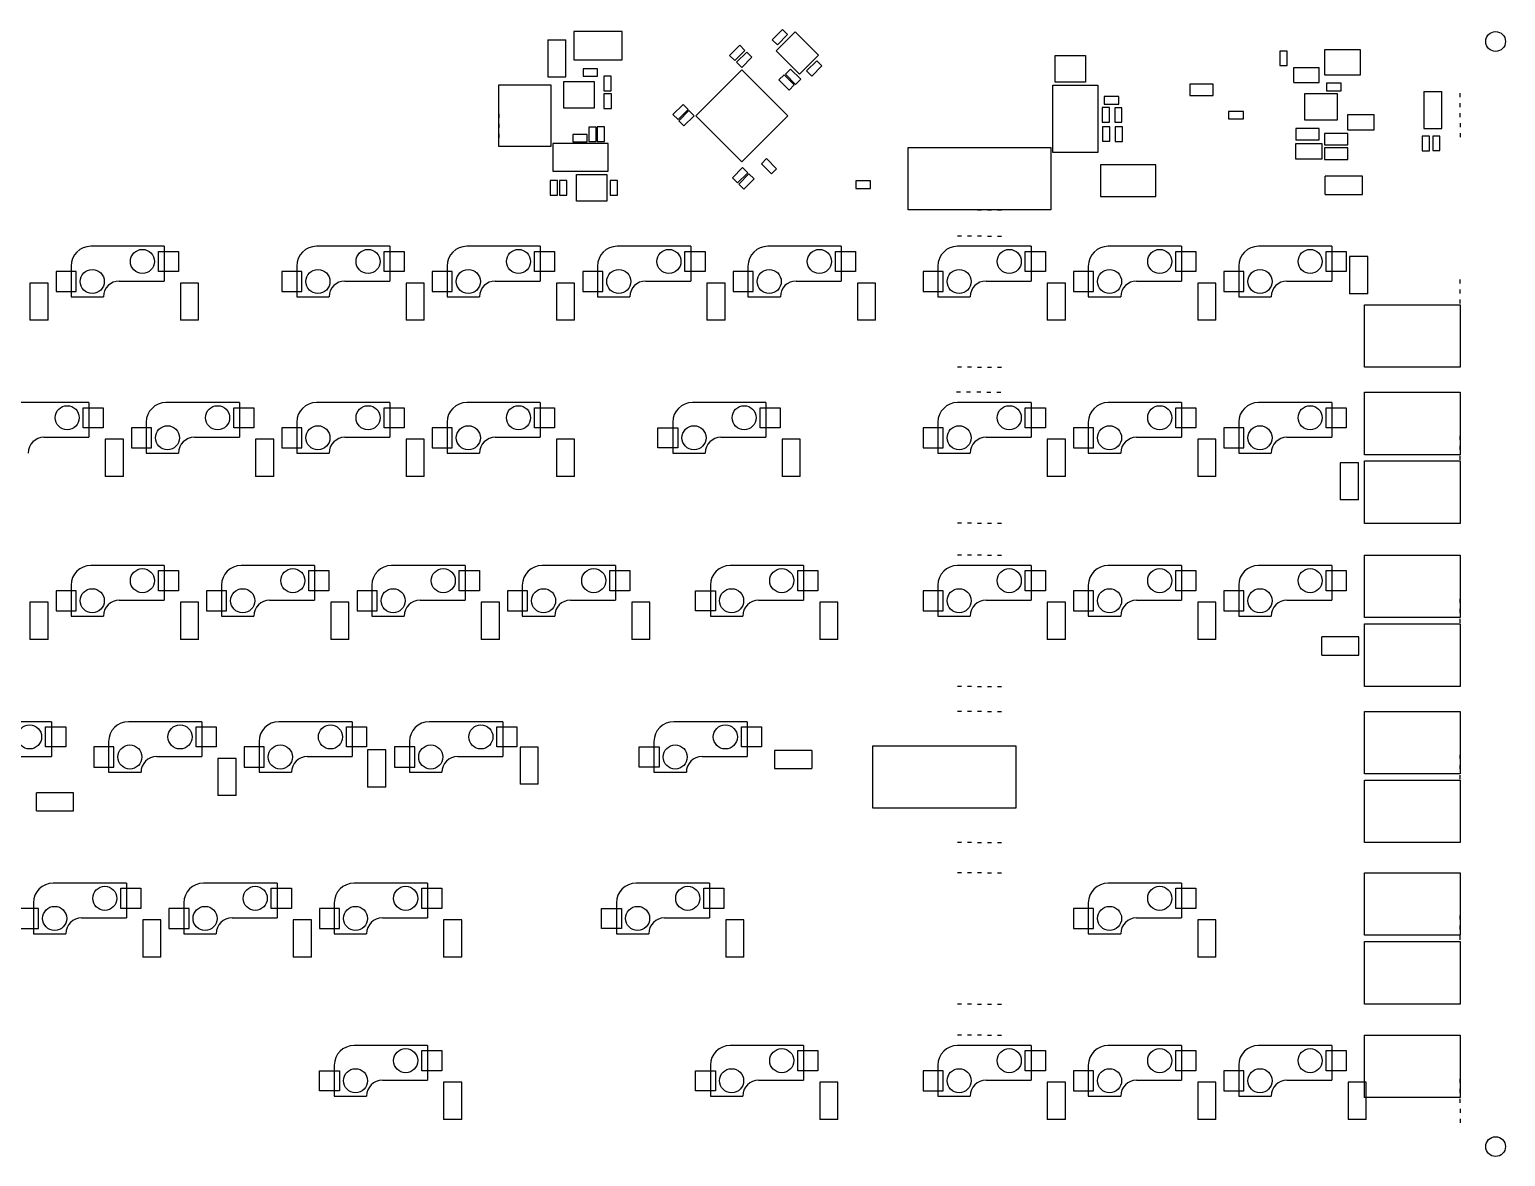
# Model space of a CAD drawing. Extents: x -27 to 356, y -108 to 34.
# Drawn here: x 169.2 to 356.1, y -108.2 to 34.4 of the extents above; entities that cross this region are included whole.
import ezdxf

# ---------------------------------------------------------------- set-up
doc = ezdxf.new("R2010")
doc.units = 0
doc.layers.add('BLACK', color=7, linetype='CONTINUOUS')

msp = doc.modelspace()

# ---------------------------------------------------------------- linework, layer by layer
at = {"layer": 'BLACK', "linetype": 'CONTINUOUS'}
for p, q in [((238.15, 34.175), (238.15, 30.625)), ((244.25, 34.175), (238.15, 34.175)), ((244.25, 30.625), (244.25, 34.175)), ((264.568, 34.4414), (263.281, 33.1544)), ((263.767, 31.7497), (266.171, 34.1539)), ((263.932, 32.5039), (265.219, 33.7908)), ((265.219, 33.7908), (264.568, 34.4414)), ((266.171, 34.1539), (269.141, 31.184)), ((234.85, 33.15), (234.85, 28.45)), ((234.85, 33.15), (237.15, 33.15)), ((237.15, 28.45), (237.15, 33.15)), ((259.153, 32.4443), (257.866, 31.1573)), ((258.517, 30.5068), (259.804, 31.7937)), ((259.804, 31.7937), (259.153, 32.4443)), ((263.281, 33.1544), (263.932, 32.5039)), ((337.76, 31.86), (333.2, 31.86)), ((333.2, 31.86), (333.2, 28.7)), ((337.76, 28.7), (337.76, 31.86)), ((238.15, 30.625), (244.25, 30.625)), ((257.866, 31.1573), (258.517, 30.5068)), ((260.04, 31.5838), (258.753, 30.2969)), ((258.753, 30.2969), (259.404, 29.6464)), ((259.404, 29.6464), (260.691, 30.9333)), ((260.691, 30.9333), (260.04, 31.5838)), ((266.737, 28.7799), (263.767, 31.7497)), ((269.141, 31.184), (266.737, 28.7799)), ((268.908, 30.4808), (267.621, 29.1939)), ((269.558, 29.8303), (268.908, 30.4808)), ((299.11, 31.16), (302.95, 31.16)), ((299.11, 27.76), (299.11, 31.16)), ((302.95, 31.16), (302.95, 27.76)), ((327.54, 31.71), (327.54, 29.89)), ((328.46, 31.71), (327.54, 31.71)), ((328.46, 29.89), (328.46, 31.71)), ((234.85, 28.45), (237.15, 28.45)), ((241.155, 29.4519), (239.335, 29.4519)), ((239.335, 29.4519), (239.335, 28.5319)), ((239.335, 28.5319), (241.155, 28.5319)), ((241.155, 28.5319), (241.155, 29.4519)), ((241.93, 28.53), (241.93, 26.67)), ((242.87, 28.53), (241.93, 28.53)), ((242.87, 26.67), (242.87, 28.53)), ((253.596, 23.525), (259.422, 29.3516)), ((259.422, 29.3516), (265.249, 23.525)), ((264.773, 28.7157), (264.122, 28.0651)), ((264.122, 28.0651), (265.409, 26.7782)), ((266.06, 27.4287), (264.773, 28.7157)), ((265.59, 29.4316), (264.94, 28.7811)), ((264.94, 28.7811), (266.227, 27.4942)), ((266.877, 28.1447), (265.59, 29.4316)), ((266.227, 27.4942), (266.877, 28.1447)), ((267.621, 29.1939), (268.271, 28.5433)), ((268.271, 28.5433), (269.558, 29.8303)), ((327.54, 29.89), (328.46, 29.89)), ((329.33, 29.63), (332.53, 29.63)), ((329.33, 27.73), (329.33, 29.63)), ((332.53, 27.73), (332.53, 29.63)), ((333.2, 28.7), (337.76, 28.7)), ((228.668, 27.425), (235.228, 27.425)), ((228.668, 19.625), (228.668, 27.425)), ((228.668, 25.811), (228.668, 26.319)), ((235.228, 27.425), (235.228, 19.625)), ((236.88, 24.4679), (236.88, 27.8679)), ((236.88, 27.8679), (240.72, 27.8679)), ((240.72, 27.8679), (240.72, 24.4679)), ((241.93, 26.67), (242.87, 26.67)), ((242.9, 26.2821), (241.96, 26.2821)), ((241.96, 26.2821), (241.96, 24.4221)), ((242.9, 24.4221), (242.9, 26.2821)), ((265.409, 26.7782), (266.06, 27.4287)), ((298.82, 27.39), (304.52, 27.39)), ((298.82, 18.89), (298.82, 27.39)), ((302.95, 27.76), (299.11, 27.76)), ((304.52, 27.39), (304.52, 18.89)), ((319.105, 27.53), (316.145, 27.53)), ((316.145, 27.53), (316.145, 26.07)), ((319.105, 26.07), (319.105, 27.53)), ((329.33, 27.73), (332.53, 27.73)), ((330.7, 22.95), (330.7, 26.35)), ((330.7, 26.35), (334.8, 26.35)), ((333.46, 27.63), (333.46, 26.69)), ((335.32, 27.63), (333.46, 27.63)), ((333.46, 26.69), (335.32, 26.69)), ((334.8, 26.35), (334.8, 22.95)), ((335.32, 26.69), (335.32, 27.63)), ((345.78, 26.6), (345.78, 21.9)), ((345.78, 26.6), (348.08, 26.6)), ((348.08, 21.9), (348.08, 26.6)), ((350.4, 25.886), (350.4, 26.394)), ((228.668, 24.541), (228.668, 25.049)), ((240.72, 24.4679), (236.88, 24.4679)), ((241.96, 24.4221), (242.9, 24.4221)), ((251.986, 24.9687), (250.699, 23.6818)), ((251.349, 23.0313), (252.636, 24.3182)), ((252.636, 24.3182), (251.986, 24.9687)), ((305.99, 24.56), (305.05, 24.56)), ((305.05, 24.56), (305.05, 22.7)), ((305.3, 25.95), (305.3, 25.01)), ((307.16, 25.95), (305.3, 25.95)), ((305.3, 25.01), (307.16, 25.01)), ((305.99, 22.7), (305.99, 24.56)), ((306.64, 24.53), (306.64, 22.71)), ((307.56, 24.53), (306.64, 24.53)), ((307.16, 25.01), (307.16, 25.95)), ((307.56, 22.71), (307.56, 24.53)), ((316.145, 26.07), (319.105, 26.07)), ((350.4, 24.616), (350.4, 25.124)), ((228.668, 23.779), (228.668, 23.271)), ((228.668, 22.509), (228.668, 22.001)), ((250.699, 23.6818), (251.349, 23.0313)), ((252.718, 24.1687), (251.431, 22.8818)), ((251.431, 22.8818), (252.082, 22.2313)), ((252.082, 22.2313), (253.369, 23.5182)), ((253.369, 23.5182), (252.718, 24.1687)), ((259.422, 17.6984), (253.596, 23.525)), ((265.249, 23.525), (259.422, 17.6984)), ((305.05, 22.7), (305.99, 22.7)), ((306.64, 22.71), (307.56, 22.71)), ((322.93, 24.07), (321.07, 24.07)), ((321.07, 24.07), (321.07, 23.13)), ((321.07, 23.13), (322.93, 23.13)), ((322.93, 23.13), (322.93, 24.07)), ((334.8, 22.95), (330.7, 22.95)), ((336.13, 23.66), (336.13, 21.76)), ((339.49, 23.66), (336.13, 23.66)), ((339.49, 21.76), (339.49, 23.66)), ((350.4, 23.346), (350.4, 23.854)), ((350.4, 22.584), (350.4, 22.076)), ((228.668, 21.239), (228.668, 20.731)), ((239.843, 21.157), (238.022, 21.157)), ((238.022, 21.157), (238.022, 20.237)), ((239.843, 20.237), (239.843, 21.157)), ((240.042, 22.087), (240.042, 20.267)), ((240.962, 22.087), (240.042, 22.087)), ((240.962, 20.267), (240.962, 22.087)), ((242.052, 22.107), (241.112, 22.107)), ((241.112, 22.107), (241.112, 20.247)), ((242.052, 20.247), (242.052, 22.107)), ((306.03, 22.14), (305.11, 22.14)), ((305.11, 22.14), (305.11, 20.32)), ((306.03, 20.32), (306.03, 22.14)), ((306.68, 22.13), (306.68, 20.27)), ((307.62, 22.13), (306.68, 22.13)), ((307.62, 20.27), (307.62, 22.13)), ((329.582, 21.9205), (329.582, 20.4605)), ((332.542, 21.9205), (329.582, 21.9205)), ((332.542, 20.4605), (332.542, 21.9205)), ((333.2, 21.29), (333.2, 19.83)), ((336.16, 21.29), (333.2, 21.29)), ((336.13, 21.76), (339.49, 21.76)), ((336.16, 19.83), (336.16, 21.29)), ((346.5, 20.96), (345.56, 20.96)), ((345.56, 20.96), (345.56, 19.1)), ((345.78, 21.9), (348.08, 21.9)), ((346.5, 19.1), (346.5, 20.96)), ((347.83, 20.93), (346.91, 20.93)), ((346.91, 20.93), (346.91, 19.11)), ((347.83, 19.11), (347.83, 20.93)), ((350.4, 21.314), (350.4, 20.806)), ((235.228, 19.625), (228.668, 19.625)), ((242.482, 19.997), (235.482, 19.997)), ((235.482, 19.997), (235.482, 16.497)), ((238.022, 20.237), (239.843, 20.237)), ((240.042, 20.267), (240.962, 20.267)), ((241.112, 20.247), (242.052, 20.247)), ((242.482, 16.497), (242.482, 19.997)), ((280.471, 11.625), (280.471, 19.525)), ((280.471, 19.525), (298.571, 19.525)), ((298.571, 19.525), (298.571, 11.625)), ((304.52, 18.89), (298.82, 18.89)), ((305.11, 20.32), (306.03, 20.32)), ((306.68, 20.27), (307.62, 20.27)), ((332.905, 19.95), (329.545, 19.95)), ((329.545, 19.95), (329.545, 18.05)), ((329.582, 20.4605), (332.542, 20.4605)), ((332.905, 18.05), (332.905, 19.95)), ((333.19, 19.46), (333.19, 18)), ((336.15, 19.46), (333.19, 19.46)), ((333.2, 19.83), (336.16, 19.83)), ((336.15, 18), (336.15, 19.46)), ((345.56, 19.1), (346.5, 19.1)), ((346.91, 19.11), (347.83, 19.11)), ((259.518, 16.9687), (258.231, 15.6818)), ((260.169, 16.3182), (259.518, 16.9687)), ((262.542, 18.1081), (261.892, 17.4576)), ((261.892, 17.4576), (263.179, 16.1707)), ((263.829, 16.8212), (262.542, 18.1081)), ((304.83, 17.32), (304.83, 13.32)), ((311.83, 17.32), (304.83, 17.32)), ((311.83, 13.32), (311.83, 17.32)), ((329.545, 18.05), (332.905, 18.05)), ((333.19, 18), (336.15, 18)), ((235.14, 15.31), (235.14, 13.49)), ((236.06, 15.31), (235.14, 15.31)), ((235.482, 16.497), (242.482, 16.497)), ((236.06, 13.49), (236.06, 15.31)), ((236.34, 15.31), (236.34, 13.49)), ((237.26, 15.31), (236.34, 15.31)), ((237.26, 13.49), (237.26, 15.31)), ((238.48, 16.1), (242.32, 16.1)), ((238.48, 12.7), (238.48, 16.1)), ((242.32, 16.1), (242.32, 12.7)), ((242.74, 15.31), (242.74, 13.49)), ((243.66, 15.31), (242.74, 15.31)), ((243.66, 13.49), (243.66, 15.31)), ((258.231, 15.6818), (258.882, 15.0313)), ((258.882, 15.0313), (260.169, 16.3182)), ((260.318, 16.1687), (259.031, 14.8818)), ((259.682, 14.2313), (260.969, 15.5182)), ((260.969, 15.5182), (260.318, 16.1687)), ((263.179, 16.1707), (263.829, 16.8212)), ((275.73, 15.27), (273.87, 15.27)), ((273.87, 15.27), (273.87, 14.33)), ((275.73, 14.33), (275.73, 15.27)), ((338.01, 15.86), (333.31, 15.86)), ((333.31, 13.56), (333.31, 15.86)), ((338.01, 13.56), (338.01, 15.86)), ((235.14, 13.49), (236.06, 13.49)), ((236.34, 13.49), (237.26, 13.49)), ((242.74, 13.49), (243.66, 13.49)), ((259.031, 14.8818), (259.682, 14.2313)), ((273.87, 14.33), (275.73, 14.33)), ((304.83, 13.32), (311.83, 13.32)), ((333.31, 13.56), (338.01, 13.56)), ((242.32, 12.7), (238.48, 12.7)), ((298.571, 11.625), (280.471, 11.625)), ((287.235, 11.625), (286.727, 11.625)), ((288.505, 11.625), (287.997, 11.625)), ((289.267, 11.625), (289.775, 11.625)), ((290.537, 11.625), (291.045, 11.625)), ((291.807, 11.625), (292.315, 11.625)), ((287.235, 8.3), (286.727, 8.3)), ((288.505, 8.3), (287.997, 8.3)), ((289.775, 8.3), (289.267, 8.3)), ((290.537, 8.3), (291.045, 8.3)), ((291.807, 8.3), (292.315, 8.3)), ((186.275, 7), (176.975, 7)), ((185.547, 3.81), (185.547, 6.35)), ((185.547, 6.35), (188.087, 6.35)), ((186.275, 7), (186.275, 2.6)), ((188.087, 6.35), (188.087, 3.81)), ((214.85, 7), (205.55, 7)), ((214.122, 6.35), (216.662, 6.35)), ((214.122, 3.81), (214.122, 6.35)), ((214.85, 7), (214.85, 2.6)), ((216.662, 6.35), (216.662, 3.81)), ((233.9, 7), (224.6, 7)), ((233.172, 6.35), (235.712, 6.35)), ((233.172, 3.81), (233.172, 6.35)), ((233.9, 7), (233.9, 2.6)), ((235.712, 6.35), (235.712, 3.81)), ((252.95, 7), (243.65, 7)), ((252.222, 3.81), (252.222, 6.35)), ((252.222, 6.35), (254.762, 6.35)), ((252.95, 7), (252.95, 2.6)), ((254.762, 6.35), (254.762, 3.81)), ((272, 7), (262.7, 7)), ((271.272, 6.35), (273.812, 6.35)), ((271.272, 3.81), (271.272, 6.35)), ((272, 7), (272, 2.6)), ((273.812, 6.35), (273.812, 3.81)), ((296.05, 7), (286.75, 7)), ((295.322, 6.35), (297.862, 6.35)), ((295.322, 3.81), (295.322, 6.35)), ((296.05, 7), (296.05, 2.6)), ((297.862, 6.35), (297.862, 3.81)), ((315.1, 7), (305.8, 7)), ((314.372, 3.81), (314.372, 6.35)), ((314.372, 6.35), (316.912, 6.35)), ((315.1, 7), (315.1, 2.6)), ((316.912, 6.35), (316.912, 3.81)), ((334.15, 7), (324.85, 7)), ((333.422, 3.81), (333.422, 6.35)), ((333.422, 6.35), (335.962, 6.35)), ((334.15, 7), (334.15, 2.6)), ((335.962, 6.35), (335.962, 3.81)), ((336.378, 5.694), (336.378, 0.994)), ((338.678, 5.694), (336.378, 5.694)), ((338.678, 0.994), (338.678, 5.694)), ((175.133, 3.81), (172.593, 3.81)), ((172.593, 3.81), (172.593, 1.27)), ((174.475, 4.5), (174.475, 0.6)), ((175.133, 1.27), (175.133, 3.81)), ((188.087, 3.81), (185.547, 3.81)), ((201.168, 3.81), (201.168, 1.27)), ((203.708, 3.81), (201.168, 3.81)), ((203.05, 4.5), (203.05, 0.6)), ((203.708, 1.27), (203.708, 3.81)), ((216.662, 3.81), (214.122, 3.81)), ((220.218, 3.81), (220.218, 1.27)), ((222.758, 3.81), (220.218, 3.81)), ((222.1, 4.5), (222.1, 0.6)), ((222.758, 1.27), (222.758, 3.81)), ((235.712, 3.81), (233.172, 3.81)), ((239.268, 3.81), (239.268, 1.27)), ((241.808, 3.81), (239.268, 3.81)), ((241.15, 4.5), (241.15, 0.6)), ((241.808, 1.27), (241.808, 3.81)), ((254.762, 3.81), (252.222, 3.81)), ((258.318, 3.81), (258.318, 1.27)), ((260.858, 3.81), (258.318, 3.81)), ((260.2, 4.5), (260.2, 0.6)), ((260.858, 1.27), (260.858, 3.81)), ((273.812, 3.81), (271.272, 3.81)), ((284.908, 3.81), (282.368, 3.81)), ((282.368, 3.81), (282.368, 1.27)), ((284.25, 4.5), (284.25, 0.6)), ((284.908, 1.27), (284.908, 3.81)), ((297.862, 3.81), (295.322, 3.81)), ((301.418, 3.81), (301.418, 1.27)), ((303.958, 3.81), (301.418, 3.81)), ((303.3, 4.5), (303.3, 0.6)), ((303.958, 1.27), (303.958, 3.81)), ((316.912, 3.81), (314.372, 3.81)), ((320.468, 3.81), (320.468, 1.27)), ((323.008, 3.81), (320.468, 3.81)), ((322.35, 4.5), (322.35, 0.6)), ((323.008, 1.27), (323.008, 3.81)), ((335.962, 3.81), (333.422, 3.81)), ((171.575, 2.35), (169.275, 2.35)), ((169.275, 2.35), (169.275, -2.35)), ((171.575, -2.35), (171.575, 2.35)), ((180.575, 2.6), (186.275, 2.6)), ((190.625, 2.35), (188.325, 2.35)), ((188.325, 2.35), (188.325, -2.35)), ((190.625, -2.35), (190.625, 2.35)), ((209.15, 2.6), (214.85, 2.6)), ((216.9, 2.35), (216.9, -2.35)), ((219.2, 2.35), (216.9, 2.35)), ((219.2, -2.35), (219.2, 2.35)), ((228.2, 2.6), (233.9, 2.6)), ((235.95, 2.35), (235.95, -2.35)), ((238.25, 2.35), (235.95, 2.35)), ((238.25, -2.35), (238.25, 2.35)), ((247.25, 2.6), (252.95, 2.6)), ((257.3, 2.35), (255, 2.35)), ((255, 2.35), (255, -2.35)), ((257.3, -2.35), (257.3, 2.35)), ((266.3, 2.6), (272, 2.6)), ((274.05, 2.35), (274.05, -2.35)), ((276.35, 2.35), (274.05, 2.35)), ((276.35, -2.35), (276.35, 2.35)), ((290.35, 2.6), (296.05, 2.6)), ((298.1, 2.35), (298.1, -2.35)), ((300.4, 2.35), (298.1, 2.35)), ((300.4, -2.35), (300.4, 2.35)), ((309.4, 2.6), (315.1, 2.6)), ((319.45, 2.35), (317.15, 2.35)), ((317.15, 2.35), (317.15, -2.35)), ((319.45, -2.35), (319.45, 2.35)), ((328.45, 2.6), (334.15, 2.6)), ((350.375, 2.286), (350.375, 2.794)), ((172.593, 1.27), (175.133, 1.27)), ((174.475, 0.6), (178.575, 0.6)), ((201.168, 1.27), (203.708, 1.27)), ((203.05, 0.6), (207.15, 0.6)), ((220.218, 1.27), (222.758, 1.27)), ((222.1, 0.6), (226.2, 0.6)), ((239.268, 1.27), (241.808, 1.27)), ((241.15, 0.6), (245.25, 0.6)), ((258.318, 1.27), (260.858, 1.27)), ((260.2, 0.6), (264.3, 0.6)), ((282.368, 1.27), (284.908, 1.27)), ((284.25, 0.6), (288.35, 0.6)), ((301.418, 1.27), (303.958, 1.27)), ((303.3, 0.6), (307.4, 0.6)), ((320.468, 1.27), (323.008, 1.27)), ((322.35, 0.6), (326.45, 0.6)), ((338.678, 0.994), (336.378, 0.994)), ((350.375, 1.016), (350.375, 1.524)), ((350.375, -0.254), (350.375, 0.254)), ((338.275, -8.3), (338.275, -0.4)), ((338.275, -0.4), (350.375, -0.4)), ((350.375, -0.4), (350.375, -8.3)), ((350.375, -1.016), (350.375, -1.524)), ((171.575, -2.35), (169.275, -2.35)), ((190.625, -2.35), (188.325, -2.35)), ((219.2, -2.35), (216.9, -2.35)), ((238.25, -2.35), (235.95, -2.35)), ((257.3, -2.35), (255, -2.35)), ((276.35, -2.35), (274.05, -2.35)), ((300.4, -2.35), (298.1, -2.35)), ((319.45, -2.35), (317.15, -2.35)), ((350.375, -2.286), (350.375, -2.794)), ((287.227, -8.3), (286.719, -8.3)), ((288.497, -8.3), (287.989, -8.3)), ((289.259, -8.3), (289.767, -8.3)), ((290.529, -8.3), (291.037, -8.3)), ((291.799, -8.3), (292.307, -8.3)), ((350.375, -8.3), (338.275, -8.3)), ((176.75, -12.785), (167.45, -12.785)), ((176.75, -12.785), (176.75, -17.185)), ((195.8, -12.785), (186.5, -12.785)), ((195.8, -12.785), (195.8, -17.185)), ((214.85, -12.785), (205.55, -12.785)), ((214.85, -12.785), (214.85, -17.185)), ((233.9, -12.785), (224.6, -12.785)), ((233.9, -12.785), (233.9, -17.185)), ((262.475, -12.785), (253.175, -12.785)), ((262.475, -12.785), (262.475, -17.185)), ((287.128, -11.485), (286.62, -11.485)), ((296.05, -12.785), (286.75, -12.785)), ((288.398, -11.485), (287.89, -11.485)), ((289.668, -11.485), (289.16, -11.485)), ((290.43, -11.485), (290.938, -11.485)), ((291.7, -11.485), (292.208, -11.485)), ((296.05, -12.785), (296.05, -17.185)), ((315.1, -12.785), (305.8, -12.785)), ((315.1, -12.785), (315.1, -17.185)), ((334.15, -12.785), (324.85, -12.785)), ((334.15, -12.785), (334.15, -17.185)), ((338.275, -11.485), (350.375, -11.485)), ((338.275, -19.385), (338.275, -11.485)), ((350.375, -11.485), (350.375, -19.385)), ((176.022, -15.975), (176.022, -13.435)), ((176.022, -13.435), (178.562, -13.435)), ((178.562, -13.435), (178.562, -15.975)), ((195.072, -15.975), (195.072, -13.435)), ((195.072, -13.435), (197.612, -13.435)), ((197.612, -13.435), (197.612, -15.975)), ((214.122, -15.975), (214.122, -13.435)), ((214.122, -13.435), (216.662, -13.435)), ((216.662, -13.435), (216.662, -15.975)), ((233.172, -13.435), (235.712, -13.435)), ((233.172, -15.975), (233.172, -13.435)), ((235.712, -13.435), (235.712, -15.975)), ((261.747, -15.975), (261.747, -13.435)), ((261.747, -13.435), (264.287, -13.435)), ((264.287, -13.435), (264.287, -15.975)), ((295.322, -15.975), (295.322, -13.435)), ((295.322, -13.435), (297.862, -13.435)), ((297.862, -13.435), (297.862, -15.975)), ((314.372, -13.435), (316.912, -13.435)), ((314.372, -15.975), (314.372, -13.435)), ((316.912, -13.435), (316.912, -15.975)), ((333.422, -13.435), (335.962, -13.435)), ((333.422, -15.975), (333.422, -13.435)), ((335.962, -13.435), (335.962, -15.975)), ((178.562, -15.975), (176.022, -15.975)), ((184.658, -15.975), (182.118, -15.975)), ((182.118, -15.975), (182.118, -18.515)), ((184, -15.285), (184, -19.185)), ((184.658, -18.515), (184.658, -15.975)), ((197.612, -15.975), (195.072, -15.975)), ((201.168, -15.975), (201.168, -18.515)), ((203.708, -15.975), (201.168, -15.975)), ((203.05, -15.285), (203.05, -19.185)), ((203.708, -18.515), (203.708, -15.975)), ((216.662, -15.975), (214.122, -15.975)), ((220.218, -15.975), (220.218, -18.515)), ((222.758, -15.975), (220.218, -15.975)), ((222.1, -15.285), (222.1, -19.185)), ((222.758, -18.515), (222.758, -15.975)), ((235.712, -15.975), (233.172, -15.975)), ((248.793, -15.975), (251.333, -15.975)), ((248.793, -18.515), (248.793, -15.975)), ((250.675, -15.285), (250.675, -19.185)), ((251.333, -15.975), (251.333, -18.515)), ((264.287, -15.975), (261.747, -15.975)), ((282.368, -15.975), (282.368, -18.515)), ((284.908, -15.975), (282.368, -15.975)), ((284.25, -15.285), (284.25, -19.185)), ((284.908, -18.515), (284.908, -15.975)), ((297.862, -15.975), (295.322, -15.975)), ((301.418, -15.975), (301.418, -18.515)), ((303.958, -15.975), (301.418, -15.975)), ((303.3, -15.285), (303.3, -19.185)), ((303.958, -18.515), (303.958, -15.975)), ((316.912, -15.975), (314.372, -15.975)), ((323.008, -15.975), (320.468, -15.975)), ((320.468, -15.975), (320.468, -18.515)), ((322.35, -15.285), (322.35, -19.185)), ((323.008, -18.515), (323.008, -15.975)), ((335.962, -15.975), (333.422, -15.975)), ((171.05, -17.185), (176.75, -17.185)), ((181.1, -17.435), (178.8, -17.435)), ((178.8, -17.435), (178.8, -22.135)), ((181.1, -22.135), (181.1, -17.435)), ((182.118, -18.515), (184.658, -18.515)), ((190.1, -17.185), (195.8, -17.185)), ((200.15, -17.435), (197.85, -17.435)), ((197.85, -17.435), (197.85, -22.135)), ((200.15, -22.135), (200.15, -17.435)), ((201.168, -18.515), (203.708, -18.515)), ((209.15, -17.185), (214.85, -17.185)), ((216.9, -17.435), (216.9, -22.135)), ((219.2, -17.435), (216.9, -17.435)), ((219.2, -22.135), (219.2, -17.435)), ((220.218, -18.515), (222.758, -18.515)), ((228.2, -17.185), (233.9, -17.185)), ((238.25, -17.435), (235.95, -17.435)), ((235.95, -17.435), (235.95, -22.135)), ((238.25, -22.135), (238.25, -17.435)), ((251.333, -18.515), (248.793, -18.515)), ((256.775, -17.185), (262.475, -17.185)), ((264.525, -17.435), (264.525, -22.135)), ((266.825, -17.435), (264.525, -17.435)), ((266.825, -22.135), (266.825, -17.435)), ((282.368, -18.515), (284.908, -18.515)), ((290.35, -17.185), (296.05, -17.185)), ((298.1, -17.435), (298.1, -22.135)), ((300.4, -17.435), (298.1, -17.435)), ((300.4, -22.135), (300.4, -17.435)), ((301.418, -18.515), (303.958, -18.515)), ((309.4, -17.185), (315.1, -17.185)), ((317.15, -17.435), (317.15, -22.135)), ((319.45, -17.435), (317.15, -17.435)), ((319.45, -22.135), (319.45, -17.435)), ((320.468, -18.515), (323.008, -18.515)), ((328.45, -17.185), (334.15, -17.185)), ((350.375, -17.499), (350.375, -16.991)), ((350.375, -18.769), (350.375, -18.261)), ((184, -19.185), (188.1, -19.185)), ((203.05, -19.185), (207.15, -19.185)), ((222.1, -19.185), (226.2, -19.185)), ((250.675, -19.185), (254.775, -19.185)), ((284.25, -19.185), (288.35, -19.185)), ((303.3, -19.185), (307.4, -19.185)), ((322.35, -19.185), (326.45, -19.185)), ((337.5, -20.4225), (335.2, -20.4225)), ((335.2, -20.4225), (335.2, -25.1225)), ((337.5, -25.1225), (337.5, -20.4225)), ((350.375, -19.385), (338.275, -19.385)), ((338.275, -28.085), (338.275, -20.185)), ((338.275, -20.185), (350.375, -20.185)), ((350.375, -20.039), (350.375, -19.531)), ((350.375, -20.185), (350.375, -28.085)), ((181.1, -22.135), (178.8, -22.135)), ((200.15, -22.135), (197.85, -22.135)), ((219.2, -22.135), (216.9, -22.135)), ((238.25, -22.135), (235.95, -22.135)), ((266.825, -22.135), (264.525, -22.135)), ((300.4, -22.135), (298.1, -22.135)), ((319.45, -22.135), (317.15, -22.135)), ((350.375, -20.801), (350.375, -21.309)), ((350.375, -22.071), (350.375, -22.579)), ((337.5, -25.1225), (335.2, -25.1225)), ((287.235, -28.0353), (286.727, -28.0353)), ((288.505, -28.0353), (287.997, -28.0353)), ((289.267, -28.0353), (289.775, -28.0353)), ((290.537, -28.0353), (291.045, -28.0353)), ((291.807, -28.0353), (292.315, -28.0353)), ((350.375, -28.085), (338.275, -28.085)), ((186.275, -33.4133), (176.975, -33.4133)), ((186.275, -33.4133), (186.275, -37.8133)), ((205.325, -33.4133), (196.025, -33.4133)), ((205.325, -33.4133), (205.325, -37.8133)), ((224.375, -33.4133), (215.075, -33.4133)), ((224.375, -33.4133), (224.375, -37.8133)), ((243.425, -33.4133), (234.125, -33.4133)), ((243.425, -33.4133), (243.425, -37.8133)), ((267.238, -33.4133), (257.938, -33.4133)), ((267.238, -33.4133), (267.238, -37.8133)), ((287.235, -32.1132), (286.727, -32.1132)), ((296.05, -33.4133), (286.75, -33.4133)), ((288.505, -32.1132), (287.997, -32.1132)), ((289.775, -32.1132), (289.267, -32.1132)), ((290.537, -32.1132), (291.045, -32.1132)), ((291.807, -32.1132), (292.315, -32.1132)), ((296.05, -33.4133), (296.05, -37.8133)), ((315.1, -33.4133), (305.8, -33.4133)), ((315.1, -33.4133), (315.1, -37.8133)), ((334.15, -33.4133), (324.85, -33.4133)), ((334.15, -33.4133), (334.15, -37.8133)), ((338.275, -40.0133), (338.275, -32.1133)), ((338.275, -32.1133), (350.375, -32.1133)), ((350.375, -32.1133), (350.375, -40.0133)), ((185.547, -34.0633), (188.087, -34.0633)), ((185.547, -36.6033), (185.547, -34.0633)), ((188.087, -34.0633), (188.087, -36.6033)), ((204.597, -34.0633), (207.137, -34.0633)), ((204.597, -36.6033), (204.597, -34.0633)), ((207.137, -34.0633), (207.137, -36.6033)), ((223.647, -34.0633), (226.187, -34.0633)), ((223.647, -36.6033), (223.647, -34.0633)), ((226.187, -34.0633), (226.187, -36.6033)), ((242.697, -36.6033), (242.697, -34.0633)), ((242.697, -34.0633), (245.237, -34.0633)), ((245.237, -34.0633), (245.237, -36.6033)), ((266.51, -36.6033), (266.51, -34.0633)), ((266.51, -34.0633), (269.049, -34.0633)), ((269.049, -34.0633), (269.049, -36.6033)), ((295.322, -34.0633), (297.862, -34.0633)), ((295.322, -36.6033), (295.322, -34.0633)), ((297.862, -34.0633), (297.862, -36.6033)), ((314.372, -36.6033), (314.372, -34.0633)), ((314.372, -34.0633), (316.912, -34.0633)), ((316.912, -34.0633), (316.912, -36.6033)), ((333.422, -36.6033), (333.422, -34.0633)), ((333.422, -34.0633), (335.962, -34.0633)), ((335.962, -34.0633), (335.962, -36.6033)), ((175.133, -36.6033), (172.593, -36.6033)), ((172.593, -36.6033), (172.593, -39.1433)), ((174.475, -35.9133), (174.475, -39.8133)), ((175.133, -39.1433), (175.133, -36.6033)), ((188.087, -36.6033), (185.547, -36.6033)), ((194.183, -36.6033), (191.643, -36.6033)), ((191.643, -36.6033), (191.643, -39.1433)), ((193.525, -35.9133), (193.525, -39.8133)), ((194.183, -39.1433), (194.183, -36.6033)), ((207.137, -36.6033), (204.597, -36.6033)), ((213.233, -36.6033), (210.693, -36.6033)), ((210.693, -36.6033), (210.693, -39.1433)), ((212.575, -35.9133), (212.575, -39.8133)), ((213.233, -39.1433), (213.233, -36.6033)), ((226.187, -36.6033), (223.647, -36.6033)), ((232.283, -36.6033), (229.743, -36.6033)), ((229.743, -36.6033), (229.743, -39.1433)), ((231.625, -35.9133), (231.625, -39.8133)), ((232.283, -39.1433), (232.283, -36.6033)), ((245.237, -36.6033), (242.697, -36.6033)), ((253.555, -39.1433), (253.555, -36.6033)), ((253.555, -36.6033), (256.096, -36.6033)), ((255.438, -35.9133), (255.438, -39.8133)), ((256.096, -36.6033), (256.096, -39.1433)), ((269.049, -36.6033), (266.51, -36.6033)), ((282.368, -36.6033), (282.368, -39.1433)), ((284.908, -36.6033), (282.368, -36.6033)), ((284.25, -35.9133), (284.25, -39.8133)), ((284.908, -39.1433), (284.908, -36.6033)), ((297.862, -36.6033), (295.322, -36.6033)), ((301.418, -36.6033), (301.418, -39.1433)), ((303.958, -36.6033), (301.418, -36.6033)), ((303.3, -35.9133), (303.3, -39.8133)), ((303.958, -39.1433), (303.958, -36.6033)), ((316.912, -36.6033), (314.372, -36.6033)), ((323.008, -36.6033), (320.468, -36.6033)), ((320.468, -36.6033), (320.468, -39.1433)), ((322.35, -35.9133), (322.35, -39.8133)), ((323.008, -39.1433), (323.008, -36.6033)), ((335.962, -36.6033), (333.422, -36.6033)), ((169.275, -38.0633), (169.275, -42.7633)), ((171.575, -38.0633), (169.275, -38.0633)), ((171.575, -42.7633), (171.575, -38.0633)), ((172.593, -39.1433), (175.133, -39.1433)), ((180.575, -37.8133), (186.275, -37.8133)), ((188.325, -38.0633), (188.325, -42.7633)), ((190.625, -38.0633), (188.325, -38.0633)), ((190.625, -42.7633), (190.625, -38.0633)), ((191.643, -39.1433), (194.183, -39.1433)), ((199.625, -37.8133), (205.325, -37.8133)), ((207.375, -38.0633), (207.375, -42.7633)), ((209.675, -38.0633), (207.375, -38.0633)), ((209.675, -42.7633), (209.675, -38.0633)), ((210.693, -39.1433), (213.233, -39.1433)), ((218.675, -37.8133), (224.375, -37.8133)), ((226.425, -38.0633), (226.425, -42.7633)), ((228.725, -38.0633), (226.425, -38.0633)), ((228.725, -42.7633), (228.725, -38.0633)), ((229.743, -39.1433), (232.283, -39.1433)), ((237.725, -37.8133), (243.425, -37.8133)), ((245.475, -38.0633), (245.475, -42.7633)), ((247.775, -38.0633), (245.475, -38.0633)), ((247.775, -42.7633), (247.775, -38.0633)), ((256.096, -39.1433), (253.555, -39.1433)), ((261.537, -37.8133), (267.238, -37.8133)), ((269.287, -38.0633), (269.287, -42.7633)), ((271.587, -38.0633), (269.287, -38.0633)), ((271.587, -42.7633), (271.587, -38.0633)), ((282.368, -39.1433), (284.908, -39.1433)), ((290.35, -37.8133), (296.05, -37.8133)), ((300.4, -38.0633), (298.1, -38.0633)), ((298.1, -38.0633), (298.1, -42.7633)), ((300.4, -42.7633), (300.4, -38.0633)), ((301.418, -39.1433), (303.958, -39.1433)), ((309.4, -37.8133), (315.1, -37.8133)), ((317.15, -38.0633), (317.15, -42.7633)), ((319.45, -38.0633), (317.15, -38.0633)), ((319.45, -42.7633), (319.45, -38.0633)), ((320.468, -39.1433), (323.008, -39.1433)), ((328.45, -37.8133), (334.15, -37.8133)), ((350.375, -38.1273), (350.375, -37.6193)), ((350.375, -39.3973), (350.375, -38.8893)), ((174.475, -39.8133), (178.575, -39.8133)), ((193.525, -39.8133), (197.625, -39.8133)), ((212.575, -39.8133), (216.675, -39.8133)), ((231.625, -39.8133), (235.725, -39.8133)), ((255.438, -39.8133), (259.537, -39.8133)), ((284.25, -39.8133), (288.35, -39.8133)), ((303.3, -39.8133), (307.4, -39.8133)), ((322.35, -39.8133), (326.45, -39.8133)), ((350.375, -40.0133), (338.275, -40.0133)), ((338.275, -40.8133), (350.375, -40.8133)), ((338.275, -48.7133), (338.275, -40.8133)), ((350.375, -40.6673), (350.375, -40.1593)), ((350.375, -40.8133), (350.375, -48.7133)), ((171.575, -42.7633), (169.275, -42.7633)), ((190.625, -42.7633), (188.325, -42.7633)), ((209.675, -42.7633), (207.375, -42.7633)), ((228.725, -42.7633), (226.425, -42.7633)), ((247.775, -42.7633), (245.475, -42.7633)), ((271.587, -42.7633), (269.287, -42.7633)), ((300.4, -42.7633), (298.1, -42.7633)), ((319.45, -42.7633), (317.15, -42.7633)), ((337.55, -42.45), (332.85, -42.45)), ((332.85, -44.75), (332.85, -42.45)), ((337.55, -44.75), (337.55, -42.45)), ((350.375, -41.4293), (350.375, -41.9373)), ((350.375, -42.6993), (350.375, -43.2073)), ((332.85, -44.75), (337.55, -44.75)), ((287.235, -48.7133), (286.727, -48.7133)), ((288.505, -48.7133), (287.997, -48.7133)), ((289.267, -48.7133), (289.775, -48.7133)), ((290.537, -48.7133), (291.045, -48.7133)), ((291.807, -48.7133), (292.315, -48.7133)), ((350.375, -48.7133), (338.275, -48.7133)), ((287.235, -51.8983), (286.727, -51.8983)), ((288.505, -51.8983), (287.997, -51.8983)), ((289.775, -51.8983), (289.267, -51.8983)), ((290.537, -51.8983), (291.045, -51.8983)), ((291.807, -51.8983), (292.315, -51.8983)), ((338.275, -51.8983), (350.375, -51.8983)), ((338.275, -59.7983), (338.275, -51.8983)), ((350.375, -51.8983), (350.375, -59.7983)), ((171.987, -53.1983), (162.688, -53.1983)), ((171.26, -53.8483), (173.799, -53.8483)), ((171.26, -56.3883), (171.26, -53.8483)), ((171.987, -53.1983), (171.987, -57.5983)), ((173.799, -53.8483), (173.799, -56.3883)), ((191.037, -53.1983), (181.737, -53.1983)), ((190.309, -56.3883), (190.309, -53.8483)), ((190.309, -53.8483), (192.849, -53.8483)), ((191.037, -53.1983), (191.037, -57.5983)), ((192.849, -53.8483), (192.849, -56.3883)), ((210.087, -53.1983), (200.787, -53.1983)), ((209.359, -56.3883), (209.359, -53.8483)), ((209.359, -53.8483), (211.899, -53.8483)), ((210.087, -53.1983), (210.087, -57.5983)), ((211.899, -53.8483), (211.899, -56.3883)), ((229.137, -53.1983), (219.837, -53.1983)), ((228.409, -53.8483), (230.95, -53.8483)), ((228.409, -56.3883), (228.409, -53.8483)), ((229.137, -53.1983), (229.137, -57.5983)), ((230.95, -53.8483), (230.95, -56.3883)), ((260.094, -53.1983), (250.794, -53.1983)), ((259.366, -56.3883), (259.366, -53.8483)), ((259.366, -53.8483), (261.906, -53.8483)), ((260.094, -53.1983), (260.094, -57.5983)), ((261.906, -53.8483), (261.906, -56.3883)), ((179.237, -55.6983), (179.237, -59.5983)), ((198.287, -55.6983), (198.287, -59.5983)), ((217.337, -55.6983), (217.337, -59.5983)), ((248.294, -55.6983), (248.294, -59.5983)), ((166.287, -57.5983), (171.987, -57.5983)), ((173.799, -56.3883), (171.26, -56.3883)), ((177.355, -56.3883), (177.355, -58.9283)), ((179.895, -56.3883), (177.355, -56.3883)), ((179.895, -58.9283), (179.895, -56.3883)), ((185.338, -57.5983), (191.037, -57.5983)), ((192.849, -56.3883), (190.309, -56.3883)), ((195.387, -57.8483), (193.087, -57.8483)), ((193.087, -57.8483), (193.087, -62.5483)), ((195.387, -62.5483), (195.387, -57.8483)), ((198.945, -56.3883), (196.405, -56.3883)), ((196.405, -56.3883), (196.405, -58.9283)), ((198.945, -58.9283), (198.945, -56.3883)), ((204.387, -57.5983), (210.087, -57.5983)), ((211.899, -56.3883), (209.359, -56.3883)), ((214.33, -56.7658), (212.03, -56.7658)), ((212.03, -56.7658), (212.03, -61.4658)), ((214.33, -61.4658), (214.33, -56.7658)), ((215.456, -56.3883), (215.456, -58.9283)), ((217.995, -56.3883), (215.456, -56.3883)), ((217.995, -58.9283), (217.995, -56.3883)), ((223.438, -57.5983), (229.137, -57.5983)), ((230.95, -56.3883), (228.409, -56.3883)), ((231.34, -56.4058), (231.34, -61.1058)), ((233.64, -56.4058), (231.34, -56.4058)), ((233.64, -61.1058), (233.64, -56.4058)), ((246.412, -58.9283), (246.412, -56.3883)), ((246.412, -56.3883), (248.952, -56.3883)), ((248.952, -56.3883), (248.952, -58.9283)), ((254.394, -57.5983), (260.094, -57.5983)), ((261.906, -56.3883), (259.366, -56.3883)), ((263.57, -56.8358), (263.57, -59.1358)), ((268.27, -56.8358), (263.57, -56.8358)), ((268.27, -56.8358), (268.27, -59.1358)), ((276.014, -56.2483), (294.114, -56.2483)), ((276.014, -64.1483), (276.014, -56.2483)), ((294.114, -56.2483), (294.114, -64.1483)), ((350.375, -57.9123), (350.375, -57.4043)), ((177.355, -58.9283), (179.895, -58.9283)), ((179.237, -59.5983), (183.338, -59.5983)), ((196.405, -58.9283), (198.945, -58.9283)), ((198.287, -59.5983), (202.387, -59.5983)), ((215.456, -58.9283), (217.995, -58.9283)), ((217.337, -59.5983), (221.438, -59.5983)), ((248.952, -58.9283), (246.412, -58.9283)), ((248.294, -59.5983), (252.394, -59.5983)), ((263.57, -59.1358), (268.27, -59.1358)), ((350.375, -59.7983), (338.275, -59.7983)), ((350.375, -59.1823), (350.375, -58.6743)), ((214.33, -61.4658), (212.03, -61.4658)), ((233.64, -61.1058), (231.34, -61.1058)), ((338.275, -60.5983), (350.375, -60.5983)), ((338.275, -68.4983), (338.275, -60.5983)), ((350.375, -60.4523), (350.375, -59.9443)), ((350.375, -60.5983), (350.375, -68.4983)), ((350.375, -61.2143), (350.375, -61.7223)), ((170.1, -64.4958), (170.1, -62.1958)), ((174.8, -62.1958), (170.1, -62.1958)), ((174.8, -64.4958), (174.8, -62.1958)), ((195.387, -62.5483), (193.087, -62.5483)), ((350.375, -62.4843), (350.375, -62.9923)), ((170.1, -64.4958), (174.8, -64.4958)), ((294.114, -64.1483), (276.014, -64.1483)), ((287.235, -68.4983), (286.727, -68.4983)), ((288.505, -68.4983), (287.997, -68.4983)), ((289.267, -68.4983), (289.775, -68.4983)), ((290.537, -68.4983), (291.045, -68.4983)), ((291.807, -68.4983), (292.315, -68.4983)), ((350.375, -68.4983), (338.275, -68.4983)), ((287.235, -72.3353), (286.727, -72.3353)), ((288.505, -72.3353), (287.997, -72.3353)), ((289.775, -72.3353), (289.267, -72.3353)), ((290.537, -72.3353), (291.045, -72.3353)), ((291.807, -72.3353), (292.315, -72.3353)), ((338.275, -72.3353), (350.375, -72.3353)), ((338.275, -80.2353), (338.275, -72.3353)), ((350.375, -72.3353), (350.375, -80.2353)), ((181.512, -73.6353), (172.213, -73.6353)), ((180.784, -74.2853), (183.325, -74.2853)), ((180.784, -76.8253), (180.784, -74.2853)), ((181.512, -73.6353), (181.512, -78.0353)), ((183.325, -74.2853), (183.325, -76.8253)), ((200.562, -73.6353), (191.262, -73.6353)), ((199.834, -76.8253), (199.834, -74.2853)), ((199.834, -74.2853), (202.374, -74.2853)), ((200.562, -73.6353), (200.562, -78.0353)), ((202.374, -74.2853), (202.374, -76.8253)), ((219.612, -73.6353), (210.312, -73.6353)), ((218.885, -76.8253), (218.885, -74.2853)), ((218.885, -74.2853), (221.424, -74.2853)), ((219.612, -73.6353), (219.612, -78.0353)), ((221.424, -74.2853), (221.424, -76.8253)), ((255.331, -73.6353), (246.031, -73.6353)), ((254.603, -76.8253), (254.603, -74.2853)), ((254.603, -74.2853), (257.143, -74.2853)), ((255.331, -73.6353), (255.331, -78.0353)), ((257.143, -74.2853), (257.143, -76.8253)), ((315.1, -73.6353), (305.8, -73.6353)), ((314.372, -74.2853), (316.912, -74.2853)), ((314.372, -76.8253), (314.372, -74.2853)), ((315.1, -73.6353), (315.1, -78.0353)), ((316.912, -74.2853), (316.912, -76.8253)), ((169.713, -76.1353), (169.713, -80.0353)), ((188.762, -76.1353), (188.762, -80.0353)), ((207.812, -76.1353), (207.812, -80.0353)), ((243.531, -76.1353), (243.531, -80.0353)), ((303.3, -76.1353), (303.3, -80.0353)), ((170.37, -76.8253), (167.831, -76.8253)), ((170.37, -79.3653), (170.37, -76.8253)), ((175.812, -78.0353), (181.512, -78.0353)), ((183.325, -76.8253), (180.784, -76.8253)), ((183.562, -78.2853), (183.562, -82.9853)), ((185.862, -78.2853), (183.562, -78.2853)), ((185.862, -82.9853), (185.862, -78.2853)), ((186.88, -76.8253), (186.88, -79.3653)), ((189.421, -76.8253), (186.88, -76.8253)), ((189.421, -79.3653), (189.421, -76.8253)), ((194.862, -78.0353), (200.562, -78.0353)), ((202.374, -76.8253), (199.834, -76.8253)), ((202.612, -78.2853), (202.612, -82.9853)), ((204.912, -78.2853), (202.612, -78.2853)), ((204.912, -82.9853), (204.912, -78.2853)), ((205.93, -76.8253), (205.93, -79.3653)), ((208.47, -76.8253), (205.93, -76.8253)), ((208.47, -79.3653), (208.47, -76.8253)), ((213.912, -78.0353), (219.612, -78.0353)), ((221.424, -76.8253), (218.885, -76.8253)), ((223.962, -78.2853), (221.662, -78.2853)), ((221.662, -78.2853), (221.662, -82.9853)), ((223.962, -82.9853), (223.962, -78.2853)), ((241.649, -76.8253), (244.189, -76.8253)), ((241.649, -79.3653), (241.649, -76.8253)), ((244.189, -76.8253), (244.189, -79.3653)), ((249.631, -78.0353), (255.331, -78.0353)), ((257.143, -76.8253), (254.603, -76.8253)), ((257.381, -78.2853), (257.381, -82.9853)), ((259.681, -78.2853), (257.381, -78.2853)), ((259.681, -82.9853), (259.681, -78.2853)), ((301.418, -76.8253), (301.418, -79.3653)), ((303.958, -76.8253), (301.418, -76.8253)), ((303.958, -79.3653), (303.958, -76.8253)), ((309.4, -78.0353), (315.1, -78.0353)), ((316.912, -76.8253), (314.372, -76.8253)), ((319.45, -78.2853), (317.15, -78.2853)), ((317.15, -78.2853), (317.15, -82.9853)), ((319.45, -82.9853), (319.45, -78.2853)), ((350.375, -78.2493), (350.375, -77.7413)), ((167.831, -79.3653), (170.37, -79.3653)), ((169.713, -80.0353), (173.812, -80.0353)), ((186.88, -79.3653), (189.421, -79.3653)), ((188.762, -80.0353), (192.862, -80.0353)), ((205.93, -79.3653), (208.47, -79.3653)), ((207.812, -80.0353), (211.912, -80.0353)), ((244.189, -79.3653), (241.649, -79.3653)), ((243.531, -80.0353), (247.631, -80.0353)), ((301.418, -79.3653), (303.958, -79.3653)), ((303.3, -80.0353), (307.4, -80.0353)), ((350.375, -80.2353), (338.275, -80.2353)), ((350.375, -79.5193), (350.375, -79.0113)), ((350.375, -80.7893), (350.375, -80.2813)), ((338.275, -88.9353), (338.275, -81.0353)), ((338.275, -81.0353), (350.375, -81.0353)), ((350.375, -81.0353), (350.375, -88.9353)), ((350.375, -81.5513), (350.375, -82.0593)), ((185.862, -82.9853), (183.562, -82.9853)), ((204.912, -82.9853), (202.612, -82.9853)), ((223.962, -82.9853), (221.662, -82.9853)), ((259.681, -82.9853), (257.381, -82.9853)), ((319.45, -82.9853), (317.15, -82.9853)), ((350.375, -82.8213), (350.375, -83.3293)), ((287.235, -88.9353), (286.727, -88.9353)), ((288.505, -88.9353), (287.997, -88.9353)), ((289.267, -88.9353), (289.775, -88.9353)), ((290.537, -88.9353), (291.045, -88.9353)), ((291.807, -88.9353), (292.315, -88.9353)), ((350.375, -88.9353), (338.275, -88.9353)), ((287.235, -92.8853), (286.727, -92.8853)), ((288.505, -92.8853), (287.997, -92.8853)), ((289.775, -92.8853), (289.267, -92.8853)), ((290.537, -92.8853), (291.045, -92.8853)), ((291.807, -92.8853), (292.315, -92.8853)), ((338.275, -92.8853), (350.375, -92.8853)), ((338.275, -100.785), (338.275, -92.8853)), ((350.375, -92.8853), (350.375, -100.785)), ((219.612, -94.1853), (210.312, -94.1853)), ((218.885, -97.3753), (218.885, -94.8353)), ((218.885, -94.8353), (221.424, -94.8353)), ((219.612, -94.1853), (219.612, -98.5853)), ((221.424, -94.8353), (221.424, -97.3753)), ((267.238, -94.1853), (257.938, -94.1853)), ((266.51, -94.8353), (269.049, -94.8353)), ((266.51, -97.3753), (266.51, -94.8353)), ((267.238, -94.1853), (267.238, -98.5853)), ((269.049, -94.8353), (269.049, -97.3753)), ((296.05, -94.1853), (286.75, -94.1853)), ((295.322, -97.3753), (295.322, -94.8353)), ((295.322, -94.8353), (297.862, -94.8353)), ((296.05, -94.1853), (296.05, -98.5853)), ((297.862, -94.8353), (297.862, -97.3753)), ((315.1, -94.1853), (305.8, -94.1853)), ((314.372, -97.3753), (314.372, -94.8353)), ((314.372, -94.8353), (316.912, -94.8353)), ((315.1, -94.1853), (315.1, -98.5853)), ((316.912, -94.8353), (316.912, -97.3753)), ((334.15, -94.1853), (324.85, -94.1853)), ((333.422, -97.3753), (333.422, -94.8353)), ((333.422, -94.8353), (335.962, -94.8353)), ((334.15, -94.1853), (334.15, -98.5853)), ((335.962, -94.8353), (335.962, -97.3753)), ((207.812, -96.6853), (207.812, -100.585)), ((255.438, -96.6853), (255.438, -100.585)), ((284.25, -96.6853), (284.25, -100.585)), ((303.3, -96.6853), (303.3, -100.585)), ((322.35, -96.6853), (322.35, -100.585)), ((205.93, -99.9153), (205.93, -97.3753)), ((205.93, -97.3753), (208.47, -97.3753)), ((208.47, -97.3753), (208.47, -99.9153)), ((213.912, -98.5853), (219.612, -98.5853)), ((221.424, -97.3753), (218.885, -97.3753)), ((223.962, -98.8353), (221.662, -98.8353)), ((221.662, -98.8353), (221.662, -103.535)), ((223.962, -103.535), (223.962, -98.8353)), ((253.555, -97.3753), (256.096, -97.3753)), ((253.555, -99.9153), (253.555, -97.3753)), ((256.096, -97.3753), (256.096, -99.9153)), ((261.537, -98.5853), (267.238, -98.5853)), ((269.049, -97.3753), (266.51, -97.3753)), ((271.587, -98.8353), (269.287, -98.8353)), ((269.287, -98.8353), (269.287, -103.535)), ((271.587, -103.535), (271.587, -98.8353)), ((282.368, -97.3753), (282.368, -99.9153)), ((284.908, -97.3753), (282.368, -97.3753)), ((284.908, -99.9153), (284.908, -97.3753)), ((290.35, -98.5853), (296.05, -98.5853)), ((297.862, -97.3753), (295.322, -97.3753)), ((298.1, -98.8353), (298.1, -103.535)), ((300.4, -98.8353), (298.1, -98.8353)), ((300.4, -103.535), (300.4, -98.8353)), ((301.418, -97.3753), (301.418, -99.9153)), ((303.958, -97.3753), (301.418, -97.3753)), ((303.958, -99.9153), (303.958, -97.3753)), ((309.4, -98.5853), (315.1, -98.5853)), ((316.912, -97.3753), (314.372, -97.3753)), ((319.45, -98.8353), (317.15, -98.8353)), ((317.15, -98.8353), (317.15, -103.535)), ((319.45, -103.535), (319.45, -98.8353)), ((323.008, -97.3753), (320.468, -97.3753)), ((320.468, -97.3753), (320.468, -99.9153)), ((323.008, -99.9153), (323.008, -97.3753)), ((328.45, -98.5853), (334.15, -98.5853)), ((335.962, -97.3753), (333.422, -97.3753)), ((338.5, -98.8353), (336.2, -98.8353)), ((336.2, -98.8353), (336.2, -103.535)), ((338.5, -103.535), (338.5, -98.8353)), ((350.375, -98.8993), (350.375, -98.3913)), ((208.47, -99.9153), (205.93, -99.9153)), ((207.812, -100.585), (211.912, -100.585)), ((256.096, -99.9153), (253.555, -99.9153)), ((255.438, -100.585), (259.537, -100.585)), ((282.368, -99.9153), (284.908, -99.9153)), ((284.25, -100.585), (288.35, -100.585)), ((301.418, -99.9153), (303.958, -99.9153)), ((303.3, -100.585), (307.4, -100.585)), ((320.468, -99.9153), (323.008, -99.9153)), ((322.35, -100.585), (326.45, -100.585)), ((350.375, -100.785), (338.275, -100.785)), ((350.375, -100.169), (350.375, -99.6613)), ((350.375, -101.439), (350.375, -100.931)), ((350.375, -102.201), (350.375, -102.709)), ((223.962, -103.535), (221.662, -103.535)), ((271.587, -103.535), (269.287, -103.535)), ((300.4, -103.535), (298.1, -103.535)), ((319.45, -103.535), (317.15, -103.535)), ((338.5, -103.535), (336.2, -103.535)), ((350.375, -103.471), (350.375, -103.979))]:
    msp.add_line(p, q, dxfattribs=at)
at = {"layer": 'BLACK'}
for centre, radius in [((354.875, 32.925), 1.25), ((183.515, 5.08), 1.524), ((212.09, 5.08), 1.524), ((231.14, 5.08), 1.524), ((250.19, 5.08), 1.524), ((269.24, 5.08), 1.524), ((293.29, 5.08), 1.524), ((312.34, 5.08), 1.524), ((331.39, 5.08), 1.524), ((177.165, 2.54), 1.524), ((205.74, 2.54), 1.524), ((224.79, 2.54), 1.524), ((243.84, 2.54), 1.524), ((262.89, 2.54), 1.524), ((286.94, 2.54), 1.524), ((305.99, 2.54), 1.524), ((325.04, 2.54), 1.524), ((173.99, -14.705), 1.524), ((193.04, -14.705), 1.524), ((212.09, -14.705), 1.524), ((231.14, -14.705), 1.524), ((259.715, -14.705), 1.524), ((293.29, -14.705), 1.524), ((312.34, -14.705), 1.524), ((331.39, -14.705), 1.524), ((186.69, -17.245), 1.524), ((205.74, -17.245), 1.524), ((224.79, -17.245), 1.524), ((253.365, -17.245), 1.524), ((286.94, -17.245), 1.524), ((305.99, -17.245), 1.524), ((325.04, -17.245), 1.524), ((183.515, -35.3333), 1.524), ((202.565, -35.3333), 1.524), ((221.615, -35.3333), 1.524), ((240.665, -35.3333), 1.524), ((264.477, -35.3333), 1.524), ((293.29, -35.3333), 1.524), ((312.34, -35.3333), 1.524), ((331.39, -35.3333), 1.524), ((177.165, -37.8733), 1.524), ((196.215, -37.8733), 1.524), ((215.265, -37.8733), 1.524), ((234.315, -37.8733), 1.524), ((258.127, -37.8733), 1.524), ((286.94, -37.8733), 1.524), ((305.99, -37.8733), 1.524), ((325.04, -37.8733), 1.524), ((169.227, -55.1183), 1.524), ((188.278, -55.1183), 1.524), ((207.327, -55.1183), 1.524), ((226.377, -55.1183), 1.524), ((257.334, -55.1183), 1.524), ((181.927, -57.6583), 1.524), ((200.977, -57.6583), 1.524), ((220.028, -57.6583), 1.524), ((250.984, -57.6583), 1.524), ((178.752, -75.5553), 1.524), ((197.802, -75.5553), 1.524), ((216.852, -75.5553), 1.524), ((252.571, -75.5553), 1.524), ((312.34, -75.5553), 1.524), ((172.403, -78.0953), 1.524), ((191.452, -78.0953), 1.524), ((210.502, -78.0953), 1.524), ((246.221, -78.0953), 1.524), ((305.99, -78.0953), 1.524), ((216.852, -96.1053), 1.524), ((264.477, -96.1053), 1.524), ((293.29, -96.1053), 1.524), ((312.34, -96.1053), 1.524), ((331.39, -96.1053), 1.524), ((210.502, -98.6453), 1.524), ((258.127, -98.6453), 1.524), ((286.94, -98.6453), 1.524), ((305.99, -98.6453), 1.524), ((325.04, -98.6453), 1.524), ((354.875, -106.985), 1.25)]:
    msp.add_circle(centre, radius, dxfattribs=at)
for centre, radius, start, end in [((176.975, 4.5), 2.5, 90, 180), ((205.55, 4.5), 2.5, 90, 180), ((224.6, 4.5), 2.5, 90, 180), ((243.65, 4.5), 2.5, 90, 180), ((262.7, 4.5), 2.5, 90, 180), ((286.75, 4.5), 2.5, 90, 180), ((305.8, 4.5), 2.5, 90, 180), ((324.85, 4.5), 2.5, 90, 180), ((180.575, 0.6), 2, -270, -180), ((209.15, 0.6), 2, -270, -180), ((228.2, 0.6), 2, -270, -180), ((247.25, 0.6), 2, -270, -180), ((266.3, 0.6), 2, -270, -180), ((290.35, 0.6), 2, -270, -180), ((309.4, 0.6), 2, -270, -180), ((328.45, 0.6), 2, -270, -180), ((186.5, -15.285), 2.5, 90, 180), ((205.55, -15.285), 2.5, 90, 180), ((224.6, -15.285), 2.5, 90, 180), ((253.175, -15.285), 2.5, 90, 180), ((286.75, -15.285), 2.5, 90, 180), ((305.8, -15.285), 2.5, 90, 180), ((324.85, -15.285), 2.5, 90, 180), ((171.05, -19.185), 2, -270, -180), ((190.1, -19.185), 2, -270, -180), ((209.15, -19.185), 2, -270, -180), ((228.2, -19.185), 2, -270, -180), ((256.775, -19.185), 2, -270, -180), ((290.35, -19.185), 2, -270, -180), ((309.4, -19.185), 2, -270, -180), ((328.45, -19.185), 2, -270, -180), ((176.975, -35.9133), 2.5, 90, 180), ((196.025, -35.9133), 2.5, 90, 180), ((215.075, -35.9133), 2.5, 90, 180), ((234.125, -35.9133), 2.5, 90, 180), ((257.938, -35.9133), 2.5, 90, 180), ((286.75, -35.9133), 2.5, 90, 180), ((305.8, -35.9133), 2.5, 90, 180), ((324.85, -35.9133), 2.5, 90, 180), ((180.575, -39.8133), 2, -270, -180), ((199.625, -39.8133), 2, -270, -180), ((218.675, -39.8133), 2, -270, -180), ((237.725, -39.8133), 2, -270, -180), ((261.537, -39.8133), 2, -270, -180), ((290.35, -39.8133), 2, -270, -180), ((309.4, -39.8133), 2, -270, -180), ((328.45, -39.8133), 2, -270, -180), ((181.737, -55.6983), 2.5, 90, 180), ((200.787, -55.6983), 2.5, 90, 180), ((219.837, -55.6983), 2.5, 90, 180), ((250.794, -55.6983), 2.5, 90, 180), ((185.337, -59.5983), 2, -270, -180), ((204.387, -59.5983), 2, -270, -180), ((223.437, -59.5983), 2, -270, -180), ((254.394, -59.5983), 2, -270, -180), ((172.213, -76.1353), 2.5, 90, 180), ((191.262, -76.1353), 2.5, 90, 180), ((210.312, -76.1353), 2.5, 90, 180), ((246.031, -76.1353), 2.5, 90, 180), ((305.8, -76.1353), 2.5, 90, 180), ((175.812, -80.0353), 2, -270, -180), ((194.862, -80.0353), 2, -270, -180), ((213.912, -80.0353), 2, -270, -180), ((249.631, -80.0353), 2, -270, -180), ((309.4, -80.0353), 2, -270, -180), ((210.312, -96.6853), 2.5, 90, 180), ((257.938, -96.6853), 2.5, 90, 180), ((286.75, -96.6853), 2.5, 90, 180), ((305.8, -96.6853), 2.5, 90, 180), ((324.85, -96.6853), 2.5, 90, 180), ((213.912, -100.585), 2, -270, -180), ((261.537, -100.585), 2, -270, -180), ((290.35, -100.585), 2, -270, -180), ((309.4, -100.585), 2, -270, -180), ((328.45, -100.585), 2, -270, -180)]:
    msp.add_arc(centre, radius, start, end, dxfattribs=at)

doc.saveas('drawing.dxf')
